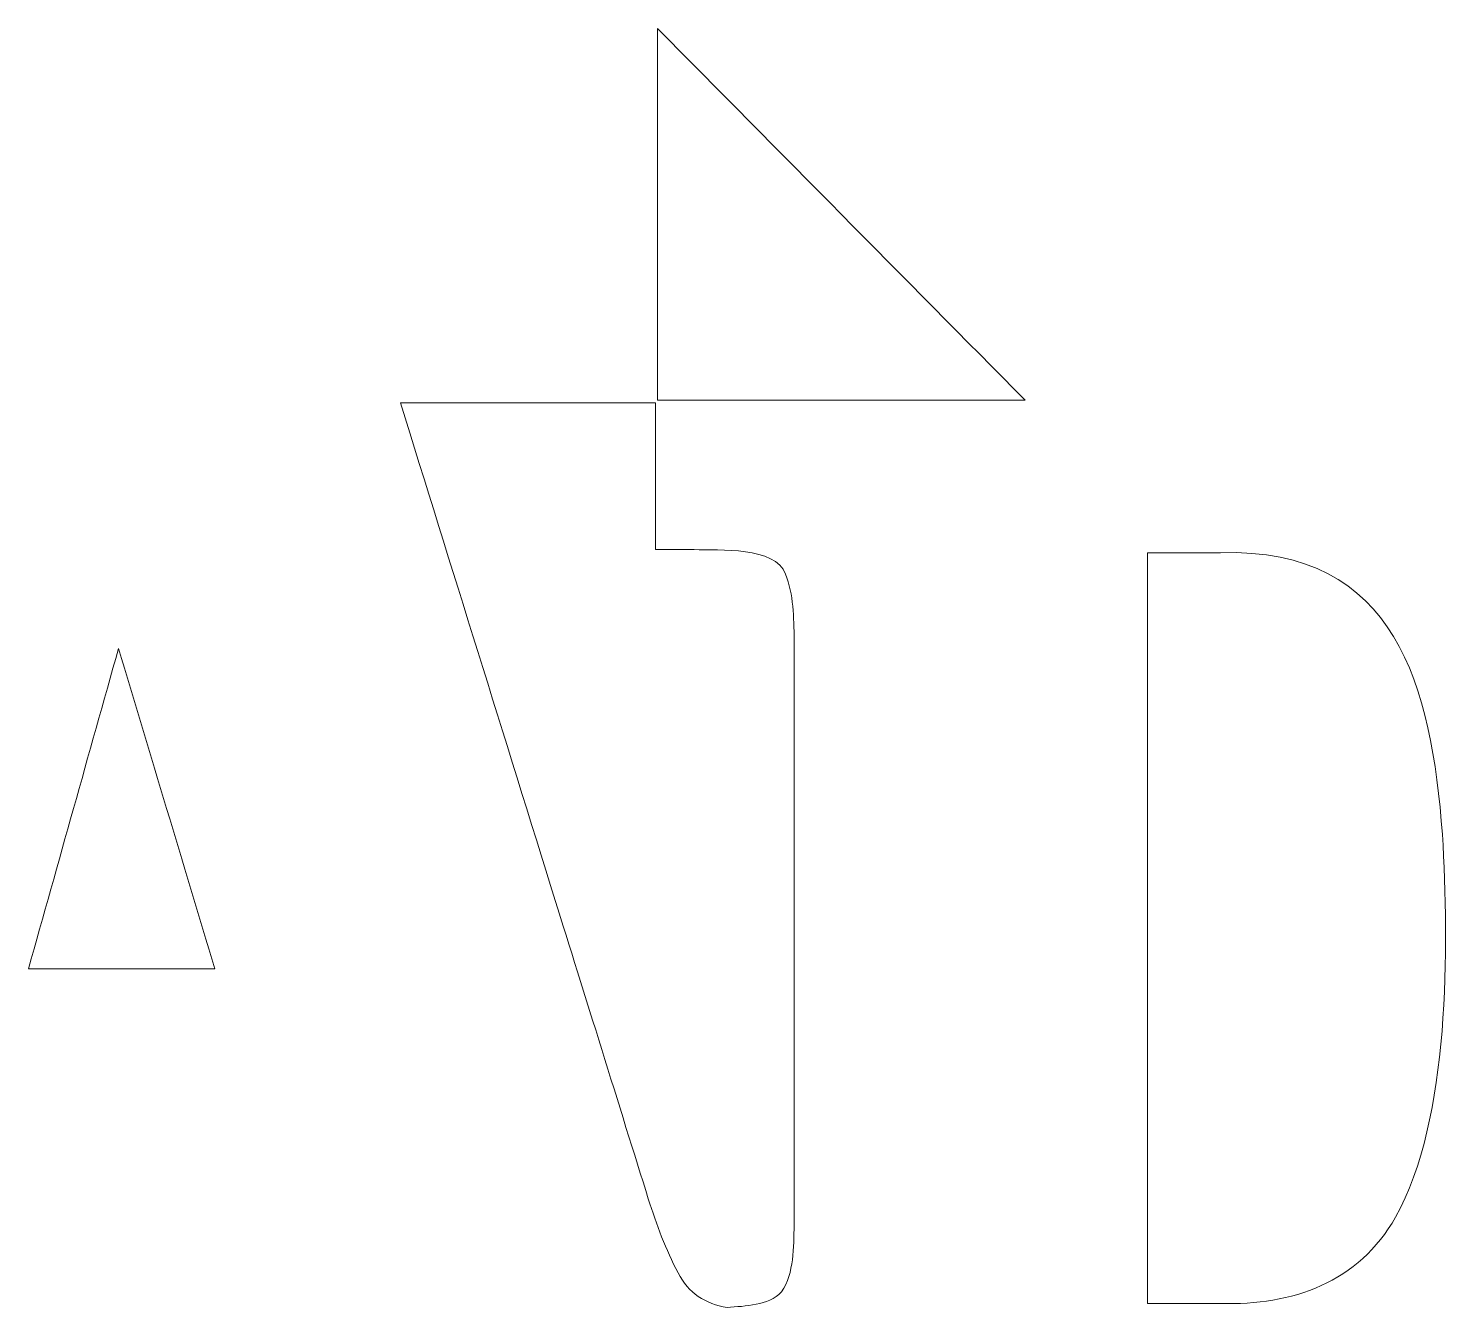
# Model space of a CAD drawing. Extents: x 95 to 400, y 34 to 308.
import ezdxf

# ---------------------------------------------------------------- set-up
doc = ezdxf.new("R2010")
doc.units = 0
doc.header["$MEASUREMENT"] = 0
doc.layers.add('Layer 1', color=7, linetype='Continuous', lineweight=0)

msp = doc.modelspace()

# ---------------------------------------------------------------- linework, layer by layer
at = {"layer": 'Layer 1'}
for points, knots in [([(230.02, 228.55), (230.02, 254.76), (230.02, 282.14), (230.02, 308.36), (255.93, 282.14), (283.01, 254.76), (308.92, 228.55), (283.01, 228.55), (255.93, 228.55), (230.02, 228.55)], [0, 0, 0, 0, 1, 1, 1, 2, 2, 2, 3, 3, 3, 3]), ([(259.34, 51.57), (259.18, 46.69), (259.4, 41.31), (256.62, 37.18), (253.71, 34.17), (248.92, 34.19), (244.96, 33.82), (240.26, 34.62), (236.63, 36.88), (234.47, 41.26), (231.73, 46.22), (229.85, 51.65), (228.04, 57.13), (222.11, 76.16), (214.01, 102.18), (208.08, 121.21), (197.42, 155.44), (185.49, 193.76), (174.83, 228), (192.82, 228), (211.61, 228), (229.6, 228), (229.6, 217.65), (229.6, 206.84), (229.6, 196.49), (232.3, 196.48), (235.21, 196.49), (237.9, 196.49), (243.21, 196.36), (255.34, 197.16), (257.48, 191.26), (259.25, 186.85), (259.26, 181.94), (259.34, 177.15), (259.34, 169.33), (259.35, 153.58), (259.34, 145.76), (259.34, 115.19), (259.34, 82.14), (259.34, 51.57)], [0, 0, 0, 0, 1, 1, 1, 2, 2, 2, 3, 3, 3, 4, 4, 4, 5, 5, 5, 6, 6, 6, 7, 7, 7, 8, 8, 8, 9, 9, 9, 10, 10, 10, 11, 11, 11, 12, 12, 12, 13, 13, 13, 13]), ([(388.4, 53.22), (380.55, 39.28), (366.21, 34.15), (350.81, 34.71), (345.7, 34.71), (340.29, 34.71), (335.19, 34.71), (335.19, 87.63), (335.19, 142.91), (335.19, 195.83), (340.3, 195.82), (345.7, 195.83), (350.81, 195.83), (388.75, 197.03), (396.05, 166.89), (398.47, 135.36), (399.84, 111.34), (400.21, 74.21), (388.4, 53.22)], [0, 0, 0, 0, 1, 1, 1, 2, 2, 2, 3, 3, 3, 4, 4, 4, 5, 5, 5, 6, 6, 6, 6]), ([(95.02, 106.54), (101.37, 129.12), (108, 152.7), (114.35, 175.28), (121.13, 152.7), (128.22, 129.12), (135, 106.54), (121.87, 106.54), (108.15, 106.54), (95.02, 106.54)], [0, 0, 0, 0, 1, 1, 1, 2, 2, 2, 3, 3, 3, 3])]:
    msp.add_open_spline(points, degree=3, knots=knots, dxfattribs=at)

doc.saveas('drawing.dxf')
